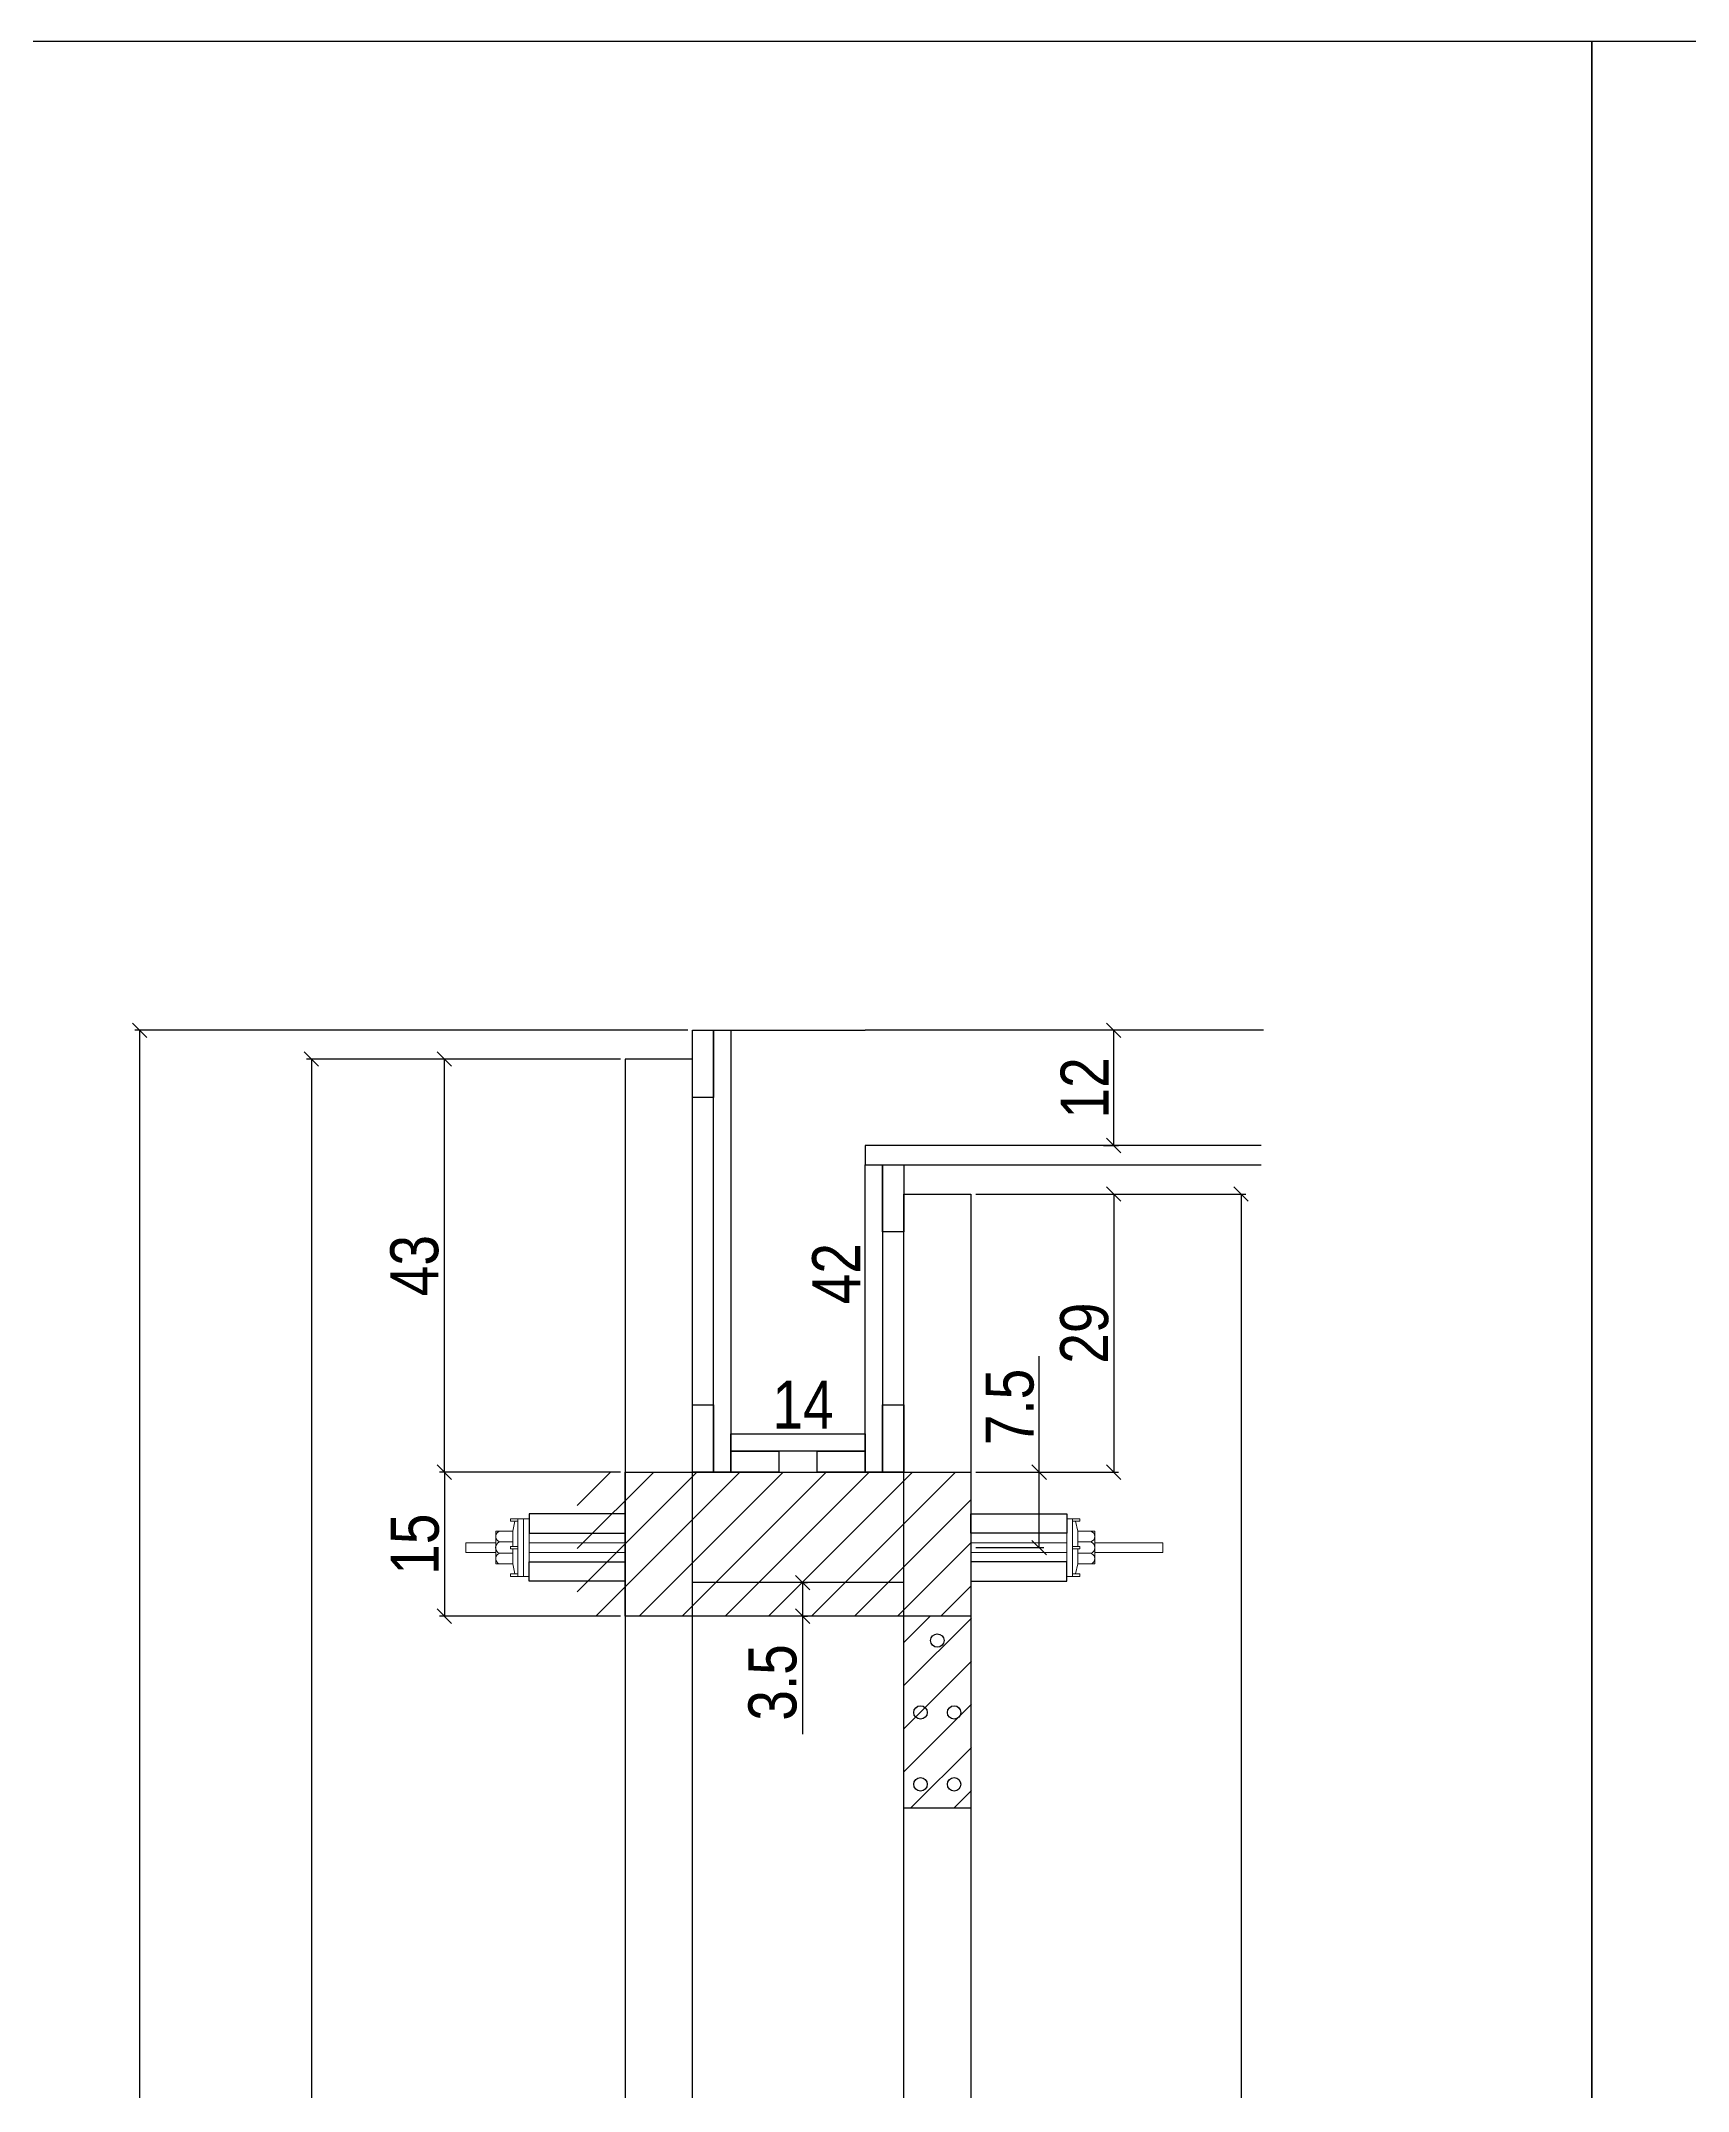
# Model space of a CAD drawing. Extents: x 15230 to 21256, y 3128 to 7338.
# Drawn here: x 16917.1 to 17260.2, y 4014.3 to 4441.3 of the extents above; entities that cross this region are included whole.
import ezdxf

# ---------------------------------------------------------------- set-up
doc = ezdxf.new("R2010")
doc.units = 0
doc.layers.add('BARRA_ANCORAGEM', color=1, linetype='Continuous', lineweight=15)
for name, color, linetype in [('COTA', 241, 'Continuous'), ('TIRAS REESCORAMENTO', 252, 'Continuous'), ('VIGAS', 3, 'Continuous')]:
    doc.layers.add(name, color=color, linetype=linetype)
doc.styles.add('COTA TECNICA 2X', font='techl___.ttf', dxfattribs={"height": 10})
doc.dimstyles.new('SECAO', dxfattribs={"dimscale": 0.333333, "dimtxt": 5, "dimasz": 9, "dimexe": 3, "dimexo": 3, "dimgap": 3, "dimtad": 1, "dimdec": 1, "dimlfac": 0.5, "dimzin": 12, "dimdsep": 46, "dimtxsty": 'COTA TECNICA 2X', "dimblk1": 'OBLIQUE', "dimblk2": 'OBLIQUE', "dimsah": 1, "dimcen": 0.9, "dimclrd": 4, "dimclre": 4, "dimclrt": 240, "dimadec": 1, "dimazin": 3, "dimtfac": 1, "dimtdec": 1, "dimtmove": 0, "dimatfit": 3, "dimfxl": 1, "dimtolj": 1, "dimtzin": 12, "dimarcsym": 0})

# ---------------------------------------------------------------- blocks, each defined once
blk = doc.blocks.new('_Oblique')
at = {"color": 0, "linetype": 'ByBlock', "lineweight": -2}
blk.add_line((-0.5, -0.5), (0.5, 0.5), dxfattribs=at)
blk = doc.blocks.new('*D55')
at = {"layer": 'COTA', "color": 4, "lineweight": -2, "transparency": 16777216}
for p, q in [((17037.83, 4229.21), (16972.43, 4229.21)), ((16973.43, 4229.21), (16973.43, 3671.12)), ((17037.83, 3671.12), (16972.43, 3671.12))]:
    blk.add_line(p, q, dxfattribs=at)
at = {"layer": 'DEFPOINTS', "color": 0, "transparency": 16777216}
for p in [(17038.83, 4229.21), (16973.43, 3671.12), (17038.83, 3671.12)]:
    blk.add_point(p, dxfattribs=at)
at = {"layer": 'COTA', "color": 4, "lineweight": -2, "transparency": 16777216, "xscale": 3, "yscale": 3, "zscale": 3}
for p, rotation in [((16973.43, 4229.21), 90), ((16973.43, 3671.12), 270)]:
    blk.add_blockref('_Oblique', p, dxfattribs=dict(at, rotation=rotation))
at = {"layer": 'COTA', "color": 240, "transparency": 16777216, "insert": (16967.32, 3950.17), "char_height": 10, "attachment_point": 5, "rotation": 90, "style": 'COTA TECNICA 2X'}
blk.add_mtext('\\A1;279', dxfattribs=at)
blk = doc.blocks.new('*D61')
at = {"layer": 'COTA', "color": 4, "lineweight": -2, "transparency": 16777216}
for p, q in [((17037.83, 4229.21), (17000.14, 4229.21)), ((17001.14, 4143.16), (17001.14, 4229.21)), ((17037.83, 4143.16), (17000.14, 4143.16))]:
    blk.add_line(p, q, dxfattribs=at)
at = {"layer": 'DEFPOINTS', "color": 0, "transparency": 16777216}
for p in [(17001.14, 4229.21), (17038.83, 4229.21), (17038.83, 4143.16)]:
    blk.add_point(p, dxfattribs=at)
at = {"layer": 'COTA', "color": 4, "lineweight": -2, "transparency": 16777216, "xscale": 3, "yscale": 3, "zscale": 3}
for p, rotation in [((17001.14, 4229.21), 90), ((17001.14, 4143.16), 270)]:
    blk.add_blockref('_Oblique', p, dxfattribs=dict(at, rotation=rotation))
at = {"layer": 'COTA', "color": 240, "transparency": 16777216, "insert": (16994.92, 4186.19), "char_height": 10, "attachment_point": 5, "rotation": 90, "style": 'COTA TECNICA 2X'}
blk.add_mtext('\\A1;43', dxfattribs=at)
blk = doc.blocks.new('*D62')
at = {"layer": 'COTA', "color": 4, "lineweight": -2, "transparency": 16777216}
for p, q in [((17111.83, 4201.09), (17141.59, 4201.09)), ((17140.59, 4201.09), (17140.59, 4143.16)), ((17111.83, 4143.16), (17141.59, 4143.16))]:
    blk.add_line(p, q, dxfattribs=at)
at = {"layer": 'DEFPOINTS', "color": 0, "transparency": 16777216}
for p in [(17110.83, 4201.09), (17110.83, 4143.16), (17140.59, 4143.16)]:
    blk.add_point(p, dxfattribs=at)
at = {"layer": 'COTA', "color": 4, "lineweight": -2, "transparency": 16777216, "xscale": 3, "yscale": 3, "zscale": 3}
for p, rotation in [((17140.59, 4201.09), 90), ((17140.59, 4143.16), 270)]:
    blk.add_blockref('_Oblique', p, dxfattribs=dict(at, rotation=rotation))
at = {"layer": 'COTA', "color": 240, "transparency": 16777216, "insert": (17134.5, 4172.13), "char_height": 10, "attachment_point": 5, "rotation": 90, "style": 'COTA TECNICA 2X'}
blk.add_mtext('\\A1;29', dxfattribs=at)
blk = doc.blocks.new('*D63')
at = {"layer": 'COTA', "color": 4, "lineweight": -2, "transparency": 16777216}
for p, q in [((17051.83, 4235.21), (16936.63, 4235.21)), ((16937.63, 4235.21), (16937.63, 3651.12)), ((17037.83, 3651.12), (16936.63, 3651.12))]:
    blk.add_line(p, q, dxfattribs=at)
at = {"layer": 'DEFPOINTS', "color": 0, "transparency": 16777216}
for p in [(17052.83, 4235.21), (16937.63, 3651.12), (17038.83, 3651.12)]:
    blk.add_point(p, dxfattribs=at)
at = {"layer": 'COTA', "color": 4, "lineweight": -2, "transparency": 16777216, "xscale": 3, "yscale": 3, "zscale": 3}
for p, rotation in [((16937.63, 4235.21), 90), ((16937.63, 3651.12), 270)]:
    blk.add_blockref('_Oblique', p, dxfattribs=dict(at, rotation=rotation))
at = {"layer": 'COTA', "color": 240, "transparency": 16777216, "insert": (16931.55, 3943.17), "char_height": 10, "attachment_point": 5, "rotation": 90, "style": 'COTA TECNICA 2X'}
blk.add_mtext('\\A1;292', dxfattribs=at)
blk = doc.blocks.new('*D65')
at = {"layer": 'DEFPOINTS', "color": 0, "transparency": 16777216}
for p in [(17075.87, 4235.21), (17088.83, 4235.21), (17075.87, 4151.16)]:
    blk.add_point(p, dxfattribs=at)
at = {"layer": 'COTA', "color": 240, "transparency": 16777216, "insert": (17082.76, 4184.51), "char_height": 10, "attachment_point": 5, "rotation": 90, "style": 'COTA TECNICA 2X'}
blk.add_mtext('\\A1;42', dxfattribs=at)
blk = doc.blocks.new('*D66')
at = {"layer": 'DEFPOINTS', "color": 0, "transparency": 16777216}
for p in [(17060.83, 4151.16), (17088.83, 4151.16), (17088.83, 4151.16)]:
    blk.add_point(p, dxfattribs=at)
at = {"layer": 'COTA', "color": 240, "transparency": 16777216, "insert": (17075.87, 4157.24), "char_height": 10, "attachment_point": 5, "style": 'COTA TECNICA 2X'}
blk.add_mtext('\\A1;14', dxfattribs=at)
blk = doc.blocks.new('*D68')
at = {"layer": 'COTA', "color": 4, "lineweight": -2, "transparency": 16777216}
for p, q in [((17140.59, 4211.21), (17140.59, 4235.21)), ((17141.59, 4235.21), (17141.59, 4235.21)), ((17138.43, 4211.21), (17141.59, 4211.21))]:
    blk.add_line(p, q, dxfattribs=at)
at = {"layer": 'DEFPOINTS', "color": 0, "transparency": 16777216}
for p in [(17140.59, 4235.21), (17140.59, 4235.21), (17137.43, 4211.21)]:
    blk.add_point(p, dxfattribs=at)
at = {"layer": 'COTA', "color": 4, "lineweight": -2, "transparency": 16777216, "xscale": 3, "yscale": 3, "zscale": 3}
for p, rotation in [((17140.59, 4235.21), 90), ((17140.59, 4211.21), 270)]:
    blk.add_blockref('_Oblique', p, dxfattribs=dict(at, rotation=rotation))
at = {"layer": 'COTA', "color": 240, "transparency": 16777216, "insert": (17134.53, 4223.21), "char_height": 10, "attachment_point": 5, "rotation": 90, "style": 'COTA TECNICA 2X'}
blk.add_mtext('\\A1;12', dxfattribs=at)
blk = doc.blocks.new('*D69')
at = {"layer": 'COTA', "color": 4, "lineweight": -2, "transparency": 16777216}
for p, q in [((17112.83, 4201.09), (17168.13, 4201.09)), ((17167.13, 4201.09), (17167.13, 3671.12)), ((17112.83, 3671.12), (17168.13, 3671.12))]:
    blk.add_line(p, q, dxfattribs=at)
at = {"layer": 'DEFPOINTS', "color": 0, "transparency": 16777216}
for p in [(17111.83, 4201.09), (17111.83, 3671.12), (17167.13, 3671.12)]:
    blk.add_point(p, dxfattribs=at)
at = {"layer": 'COTA', "color": 4, "lineweight": -2, "transparency": 16777216, "xscale": 3, "yscale": 3, "zscale": 3}
for p, rotation in [((17167.13, 4201.09), 90), ((17167.13, 3671.12), 270)]:
    blk.add_blockref('_Oblique', p, dxfattribs=dict(at, rotation=rotation))
at = {"layer": 'COTA', "color": 240, "transparency": 16777216, "insert": (17161.02, 3936.1), "char_height": 10, "attachment_point": 5, "rotation": 90, "style": 'COTA TECNICA 2X'}
blk.add_mtext('\\A1;265', dxfattribs=at)
blk = doc.blocks.new('*D71')
at = {"layer": 'COTA', "color": 4, "lineweight": -2, "transparency": 16777216}
for p, q in [((17037.83, 4143.16), (17000.14, 4143.16)), ((17001.14, 4143.16), (17001.14, 4113.16)), ((17037.83, 4113.16), (17000.14, 4113.16))]:
    blk.add_line(p, q, dxfattribs=at)
at = {"layer": 'DEFPOINTS', "color": 0, "transparency": 16777216}
for p in [(17038.83, 4143.16), (17001.14, 4113.16), (17038.83, 4113.16)]:
    blk.add_point(p, dxfattribs=at)
at = {"layer": 'COTA', "color": 4, "lineweight": -2, "transparency": 16777216, "xscale": 3, "yscale": 3, "zscale": 3}
for p, rotation in [((17001.14, 4143.16), 90), ((17001.14, 4113.16), 270)]:
    blk.add_blockref('_Oblique', p, dxfattribs=dict(at, rotation=rotation))
at = {"layer": 'COTA', "color": 240, "transparency": 16777216, "insert": (16995.03, 4128.16), "char_height": 10, "attachment_point": 5, "rotation": 90, "style": 'COTA TECNICA 2X'}
blk.add_mtext('\\A1;15', dxfattribs=at)
blk = doc.blocks.new('A$C51C4441F')
at = {"layer": 'BARRA_ANCORAGEM'}
for p, q in [((-2.25, 3.4), (-1.79, 5.5)), ((-2.25, 3.4), (-5.81, 3.39)), ((-5.81, 3.39), (-5.81, -3.39)), ((-2.25, 1.2), (-5.02, 1.2)), ((-2.25, 3.4), (-2.25, 3.4)), ((-2.25, 3.4), (-2.25, 0.25)), ((-2.25, -3.4), (-5.81, -3.39)), ((-2.25, -1.2), (-5.02, -1.2)), ((-2.25, -0.25), (-2.25, -3.4)), ((-2.25, -3.4), (-1.79, -5.5))]:
    blk.add_line(p, q, dxfattribs=at)
for points in [[(-2.7, 6), (-1.2, 6), (-1.2, 5.5), (-2.7, 5.5)], [(-1.2, -6), (0, -6), (0, 6), (-1.2, 6)], [(-2.7, 0.25), (-1.2, 0.25), (-1.2, -0.25), (-2.7, -0.25)], [(-2.7, -6), (-1.2, -6), (-1.2, -5.5), (-2.7, -5.5)]]:
    blk.add_lwpolyline(points, close=True, dxfattribs=at)
for centre, radius, start, end in [((-4.66, 2.3), 1.15, 107.7845, 252.2718), ((-4.52, 0), 1.3, 112.648, 247.4083), ((-4.66, -2.3), 1.15, 107.7845, 252.2718)]:
    blk.add_arc(centre, radius, start, end, dxfattribs=at)
blk = doc.blocks.new('*D92')
at = {"layer": 'COTA', "color": 4, "lineweight": -2, "transparency": 16777216}
for p, q in [((17125.05, 4143.16), (17125.05, 4167.31)), ((17111.83, 4143.16), (17126.05, 4143.16)), ((17125.05, 4127.46), (17125.05, 4143.16)), ((17111.83, 4127.46), (17126.05, 4127.46))]:
    blk.add_line(p, q, dxfattribs=at)
at = {"layer": 'DEFPOINTS', "color": 0, "transparency": 16777216}
for p in [(17110.83, 4143.16), (17125.05, 4143.16), (17110.83, 4127.46)]:
    blk.add_point(p, dxfattribs=at)
at = {"layer": 'COTA', "color": 4, "lineweight": -2, "transparency": 16777216, "xscale": 3, "yscale": 3, "zscale": 3}
for p, rotation in [((17125.05, 4143.16), 90), ((17125.05, 4127.46), 270)]:
    blk.add_blockref('_Oblique', p, dxfattribs=dict(at, rotation=rotation))
at = {"layer": 'COTA', "color": 240, "transparency": 16777216, "insert": (17118.95, 4156.74), "char_height": 10, "attachment_point": 5, "rotation": 90, "style": 'COTA TECNICA 2X'}
blk.add_mtext('\\A1;7.5', dxfattribs=at)
blk = doc.blocks.new('*D93')
at = {"layer": 'COTA', "color": 4, "lineweight": -2, "transparency": 16777216}
for p, q in [((17075.76, 4120.16), (17075.76, 4113.16)), ((17075.83, 4120.16), (17076.76, 4120.16)), ((17075.76, 4113.16), (17075.76, 4088.56)), ((17075.83, 4113.16), (17076.76, 4113.16))]:
    blk.add_line(p, q, dxfattribs=at)
at = {"layer": 'DEFPOINTS', "color": 0, "transparency": 16777216}
for p in [(17074.83, 4120.16), (17074.83, 4113.16), (17075.76, 4113.16)]:
    blk.add_point(p, dxfattribs=at)
at = {"layer": 'COTA', "color": 4, "lineweight": -2, "transparency": 16777216, "xscale": 3, "yscale": 3, "zscale": 3}
for p, rotation in [((17075.76, 4120.16), 90), ((17075.76, 4113.16), 270)]:
    blk.add_blockref('_Oblique', p, dxfattribs=dict(at, rotation=rotation))
at = {"layer": 'COTA', "color": 240, "transparency": 16777216, "insert": (17069.54, 4099.36), "char_height": 10, "attachment_point": 5, "rotation": 90, "style": 'COTA TECNICA 2X'}
blk.add_mtext('\\A1;3.5', dxfattribs=at)

msp = doc.modelspace()

# ---------------------------------------------------------------- hatches: boundary and pattern name
at = {"layer": 'COTA'}
h = msp.add_hatch(dxfattribs=at)
h.set_pattern_fill('ANSI31', color=256, scale=2, style=0)
h.set_pattern_definition([(45, (-7586.117, -209153.9055), (-4.49012806, 4.49012806), [])])
h.paths.add_polyline_path([(17110.83, 4113.16), (17110.83, 4143.16), (17028.83, 4143.16), (17028.83, 4113.16)])
h = msp.add_hatch(dxfattribs=at)
h.set_pattern_fill('ANSI31', color=256, scale=2, style=0)
h.set_pattern_definition([(45, (-6562.893, -194146.246), (-4.49012806, 4.49012806), [])])
h.paths.add_polyline_path([(17096.96, 4073.14), (17110.96, 4073.14), (17110.96, 4113.08), (17096.96, 4113.08)])

# ---------------------------------------------------------------- linework, layer by layer
at = {"linetype": 'Continuous'}
for p, q in [((17038.83, 4113.16), (17038.83, 4143.16)), ((17038.83, 4143.16), (17110.83, 4143.16)), ((17110.83, 4143.16), (17110.83, 4113.16)), ((17096.83, 4120.16), (17052.83, 4120.16)), ((17110.83, 4113.16), (17038.83, 4113.16))]:
    msp.add_line(p, q, dxfattribs=at)
msp.add_line((17110.83, 4073.14), (17096.83, 4073.14))
msp.add_lwpolyline([(17038.83, 3671.12), (17052.83, 3671.12), (17052.83, 4229.21), (17038.83, 4229.21)], close=True, dxfattribs=at)
msp.add_lwpolyline([(17096.83, 4120.16), (17096.83, 4201.09), (17110.83, 4201.09), (17110.83, 3671.12), (17096.83, 3671.12), (17096.83, 4120.16)], dxfattribs=at)
for centre in [(17103.83, 4108.08), (17100.33, 4093.11), (17107.33, 4093.11), (17100.33, 4078.14), (17107.33, 4078.14)]:
    msp.add_circle(centre, 1.4)
at = {"layer": 'BARRA_ANCORAGEM'}
for points in [[(17017.63, 4133.46), (17018.83, 4133.46), (17018.83, 4121.46), (17017.63, 4121.46)], [(17132.03, 4133.46), (17130.83, 4133.46), (17130.83, 4121.46), (17132.03, 4121.46)], [(17005.63, 4126.46), (17011.82, 4126.46), (17011.82, 4128.46), (17005.63, 4128.46)], [(17018.83, 4126.46), (17038.83, 4126.46), (17038.83, 4128.46), (17018.83, 4128.46)], [(17130.83, 4126.46), (17110.83, 4126.46), (17110.83, 4128.46), (17130.83, 4128.46)], [(17136.65, 4126.46), (17150.83, 4126.46), (17150.83, 4128.46), (17136.65, 4128.46)]]:
    msp.add_lwpolyline(points, close=True, dxfattribs=at)
at = {"layer": 'TIRAS REESCORAMENTO', "linetype": 'ByBlock'}
for p, q in [((17060.83, 4235.21), (17088.83, 4235.21)), ((17171.8, 4235.21), (17088.83, 4235.21)), ((17088.83, 4207.21), (17171.32, 4207.21))]:
    msp.add_line(p, q, dxfattribs=at)
for points in [[(17052.83, 4235.21), (17057.23, 4235.21), (17057.23, 4221.21), (17052.83, 4221.21)], [(17092.43, 4207.21), (17096.83, 4207.21), (17096.83, 4193.21), (17092.43, 4193.21)], [(17052.83, 4157.16), (17057.23, 4157.16), (17057.23, 4143.16), (17052.83, 4143.16)], [(17092.43, 4157.16), (17096.83, 4157.16), (17096.83, 4143.16), (17092.43, 4143.16)], [(17088.83, 4147.56), (17060.83, 4147.56), (17060.83, 4151.16), (17088.83, 4151.16)], [(17070.83, 4147.56), (17070.83, 4143.16), (17060.83, 4143.16), (17060.83, 4147.56)], [(17088.83, 4147.56), (17088.83, 4143.16), (17078.83, 4143.16), (17078.83, 4147.56)], [(17018.83, 4130.46), (17038.83, 4130.46), (17038.83, 4134.46), (17018.83, 4134.46)], [(17130.83, 4130.46), (17110.83, 4130.46), (17110.83, 4134.46), (17130.83, 4134.46)], [(17018.83, 4124.46), (17038.83, 4124.46), (17038.83, 4120.46), (17018.83, 4120.46)], [(17130.83, 4124.46), (17110.83, 4124.46), (17110.83, 4120.46), (17130.83, 4120.46)]]:
    msp.add_lwpolyline(points, close=True, dxfattribs=at)
for points in [[(17060.83, 4143.16), (17057.23, 4143.16), (17057.23, 4235.21), (17060.83, 4235.21), (17060.83, 4143.16)], [(17171.32, 4211.21), (17088.83, 4211.21), (17088.83, 4207.21), (17171.32, 4207.21)], [(17092.43, 4143.16), (17088.83, 4143.16), (17088.83, 4207.21), (17092.43, 4207.21), (17092.43, 4143.16)]]:
    msp.add_lwpolyline(points, dxfattribs=at)
at = {"layer": 'VIGAS'}
for points in [[(17240.23, 3476.51), (16795.95, 3476.51), (16795.95, 4441.29), (17240.23, 4441.29)], [(17719.51, 3476.51), (17240.23, 3476.51), (17240.23, 4441.29), (17719.51, 4441.29)]]:
    msp.add_lwpolyline(points, close=True, dxfattribs=at)

# ---------------------------------------------------------------- block references
at = {"layer": 'BARRA_ANCORAGEM', "xscale": -1, "rotation": 180}
msp.add_blockref('A$C51C4441F', (17017.63, 4127.46), dxfattribs=at)
at = {"layer": 'BARRA_ANCORAGEM', "xscale": -1}
msp.add_blockref('A$C51C4441F', (17130.83, 4127.46), dxfattribs=at)

# ---------------------------------------------------------------- dimensions: what is measured, and where the dimension line sits
at = {"layer": 'COTA', "color": 3}
for base, p1, p2, picture, middle in [((16937.63, 3651.12), (17052.83, 4235.21), (17038.83, 3651.12), '*D63', (16931.55, 3943.17)), ((17140.59, 4235.21), (17137.43, 4211.21), (17140.59, 4235.21), '*D68', (17134.53, 4223.21)), ((16973.43, 3671.12), (17038.83, 4229.21), (17038.83, 3671.12), '*D55', (16967.32, 3950.17)), ((17001.14, 4229.21), (17038.83, 4143.16), (17038.83, 4229.21), '*D61', (16994.92, 4186.19)), ((17140.59, 4143.16), (17110.83, 4201.09), (17110.83, 4143.16), '*D62', (17134.5, 4172.13)), ((17167.13, 3671.12), (17111.83, 4201.09), (17111.83, 3671.12), '*D69', (17161.02, 3936.1)), ((17001.14, 4113.16), (17038.83, 4143.16), (17038.83, 4113.16), '*D71', (16995.03, 4128.16)), ((17075.76, 4113.16), (17074.83, 4120.16), (17074.83, 4113.16), '*D93', (17069.54, 4099.36))]:
    dim = msp.add_linear_dim(base=base, p1=p1, p2=p2, angle=90, dimstyle='SECAO', dxfattribs=at)
    dim.commit()
    dim.dimension.update_dxf_attribs({"geometry": picture, "text_midpoint": middle})
dim = msp.add_linear_dim(base=(17088.83, 4235.21), p1=(17075.87, 4151.16), p2=(17075.87, 4235.21), angle=90, dimstyle='SECAO', override={"dimse1": 1, "dimse2": 1, "dimsd1": 1, "dimsd2": 1}, dxfattribs=at)
dim.commit()
dim.dimension.update_dxf_attribs({"geometry": '*D65', "text_midpoint": (17088.83, 4184.51), "dimtype": 160})
dim = msp.add_linear_dim(base=(17088.83, 4151.16), p1=(17060.83, 4151.16), p2=(17088.83, 4151.16), dimstyle='SECAO', override={"dimse1": 1, "dimse2": 1, "dimsd1": 1, "dimsd2": 1}, dxfattribs=at)
dim.commit()
dim.dimension.update_dxf_attribs({"geometry": '*D66', "text_midpoint": (17075.87, 4151.16), "dimtype": 160})
dim = msp.add_linear_dim(base=(17125.05, 4143.16), p1=(17110.83, 4127.46), p2=(17110.83, 4143.16), angle=90, text='7.5', dimstyle='SECAO', dxfattribs=at)
dim.commit()
dim.dimension.update_dxf_attribs({"geometry": '*D92', "text_midpoint": (17118.95, 4156.74)})

doc.saveas('drawing.dxf')
